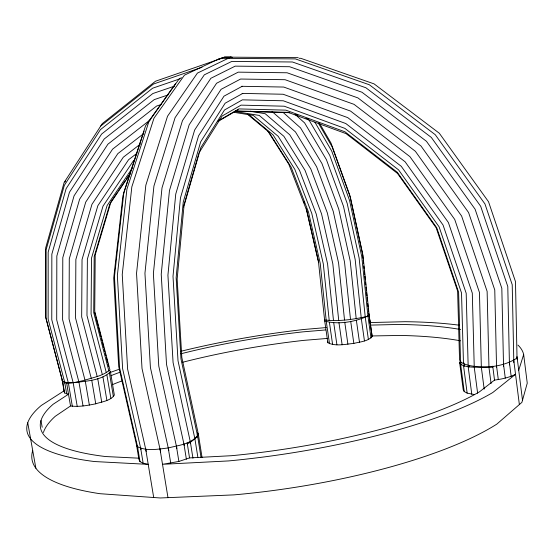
<?xml version="1.0" encoding="UTF-8"?>
<svg xmlns="http://www.w3.org/2000/svg" width="555" height="555" viewBox="0 0 555 555"><rect width="100%" height="100%" fill="white"/><g stroke="black" fill="none" stroke-linecap="round" stroke-linejoin="round"><path stroke-width="0.83" d="M63.88 390.963L41.264 405.483A251.297 61.549 -8.6 0 0 94.53 461.545L148.22 464.362L143.169 463.307L140.013 461.635L138.937 459.464L136.461 444.576L137.522 446.65C146.936 451.506 158.196 449.071 168.248 447.961C178.238 445.297 190.913 444.388 197.476 435.46L197.969 432.394L181.825 357.469L177.156 279.026L184.003 205.933L200.792 147.672L224.491 109.994L242.382 99.844L283.293 100.781L345.8 123.529L401.251 166.306L443.063 225.046L466.186 293.269L468.136 365.28C484.05 368.687 502.414 367.188 516.372 358.475L517.003 356.581L522.498 400.217M201.056 457.57L197.649 436.258L198.295 433.899L197.33 432.581M65.046 182.089L65.518 180.417M183.393 206.987L198.759 153.686M110.938 201.951L95.21 254.911L94.732 311.244L109.911 369.783C103.258 375.957 93.372 377.31 84.998 380.154C77.776 381.798 69.729 384.518 62.583 381.264L62.139 379.981L64.151 391.629L64.609 392.968L68.501 394.216L70.534 405.969L55.278 416.292A237.124 60.446 -8.6 0 0 43.422 432.491M518.724 370.261L523.663 354.534A251.297 61.549 -8.6 0 0 517.961 345.078M144.036 131.112L122.891 195.936L113.713 278.069L118.701 366.515L136.794 446.033M474.06 394.508L467.144 393.127L464.23 391.566L463.21 389.7L459.637 362.63L460.581 360.736L461.136 364.947M70.534 405.969C78.956 407.113 87.496 405.483 95.744 403.804C102.023 401.667 110.376 400.988 114.344 395.091L110.452 371.871L109.765 370.65M199.002 152.854L222.097 116.044L241.05 105.131L284.229 106.206L344.863 128.365L398.594 169.892L439.102 226.842L461.517 292.957L463.481 363.705L468.136 365.28M161.533 104.395L156.628 106.033L107.906 144.203L74.051 195.853L56.832 256.056L56.707 319.895L73.163 382.714C85.657 381.084 100.871 380.813 110.452 371.871M132.402 167.929L107.073 205.593L91.519 258.11L91.075 314.005L106.303 372.655M111.423 201.236L117.695 191.912M118.659 190.483L125.416 180.437M126.38 179.008L128.795 175.422M130.82 172.903L109.772 204.171L94.183 256.681L93.719 312.562L108.884 371.045M175.401 83.86L145.563 125.819L123.876 192.287L114.455 276.744L119.589 367.792L137.841 448.038M368.943 314.241L369.186 315.462C355.748 321.713 339.084 325.05 324.703 321.033L324.557 319.881L327.852 342.74C335.81 346.646 345.376 344.183 353.84 343.406C360.008 341.811 367.625 341.512 372.176 336.566L369.186 315.462L362.949 255.258L350.441 197.698L332.14 146.853L318.237 122.884M371.017 337.967L367.937 316.107L369.117 314.803L368.763 313.679L372.176 336.566M197.851 457.202L194.909 438.852L197.649 436.258M100.663 126.082L153.527 84.013L202.013 67.287M150.454 119.686L112.568 149.184L79.608 199.224L62.791 257.652L62.604 319.659L78.81 381.625M494.519 380.099L479.492 391.816A237.436 58.032 -8.6 0 1 231.504 455.704L189.526 457.91L178.883 461.455L162.511 464.313L228.563 460.927A251.297 61.549 -8.6 0 0 492.778 392.517L515.533 374.292C509.011 377.622 501.734 379.134 494.519 380.099L492.729 366.168M143.551 133.713L117.826 153.638L85.72 202.117L69.285 258.81L69.042 319.042L84.998 380.154M140.283 144.14L123.293 157.231L91.957 204.323L75.862 259.462L75.556 318.091L91.277 378.392M136.814 153.409L128.58 159.722L97.86 205.683L82.036 259.56L81.675 316.877L97.187 376.457M134.692 159.895L133.318 160.943L103.015 206.113L87.378 259.095L86.975 315.483L102.314 374.5M194.756 438.943L190.4 442.259L187.333 443.882L189.526 457.91M218.101 121.372L238.123 109.737M218.129 120.955L238.879 108.912L285.86 110.147L344.974 131.812L397.325 172.314L436.771 227.793L458.61 292.201L460.567 361.867L463.481 363.705M242.764 93.413L225.136 103.216L200.653 141.872L183.261 201.999L176.143 277.673L180.979 358.988L197.476 435.46M242.16 86.302L223.97 96.175L198.558 135.843L180.451 197.948L173.007 276.362L178.009 360.729L194.909 438.852M232.51 57.415L230.942 57.026L197.427 73.093L167.527 116.231L145.833 185.224L136.544 273.324L142.018 368.499L160.659 451.978M181.527 77.721L179.23 78.81L148.948 121.406L126.915 189.186L117.355 275.516L122.62 368.68L140.963 449.522M112.568 384.671L114.857 383.623A237.124 60.446 -8.6 0 1 121.628 381.049M111.069 375.735L113.366 374.708A237.374 58.518 -8.6 0 1 119.387 372.46M218.053 59.378L224.567 57.123L230.942 57.026M179.966 78.824L152.611 88.21L100.42 129.655L64.325 185.342L46.065 249.972L46.058 318.32L63.027 382.943M174.679 86.094L152.84 93.538L101.607 134.074L66.135 188.651L48.174 252.074L48.139 319.194L64.984 383.373M167.985 94.967L154.207 99.629L104.16 139.041L69.458 192.245L51.844 254.155L51.775 319.736L68.438 383.29L72.337 406.267M324.502 319.361L324.585 319.951C338.876 321.629 353.667 319.486 367.639 316.267M72.996 382.714L66.711 383.332L66.475 382.437M326.402 327.561L303.994 329.469A251.228 62.063 -8.6 0 0 181.006 351.246M325.681 329.941L302.648 331.883A237.374 58.518 -8.6 0 0 180.902 353.778M327.776 338.397L303.897 340.361A237.124 60.446 -8.6 0 0 182.276 362.353M492.757 367.237L481.587 367.216M369.623 322.566L405.15 321.699A251.297 61.549 -8.6 0 1 459.575 325.244M371.996 335.948L400.557 335.449A237.124 60.446 -8.6 0 1 460.4 340.805M459.637 362.63L460.636 364.337C466.915 367.75 474.421 367.139 481.338 367.237L484.175 389.097M298.229 57.658L224.567 57.123L218.503 59.066L184.42 75.175L153.978 118.194L131.826 186.869L122.239 274.496L127.608 369.117L146.201 451.381M299.083 58.296L300.782 58.31L374.084 83.881L439.338 133.262L488.539 201.756L515.484 281.614L517.052 359.293M241.654 86.296L283.737 87.052L350.545 111.076L409.93 156.656L454.732 219.454L479.451 292.471L481.338 367.237M242.133 93.4L283.119 94.246L347.742 117.625L405.115 161.789L448.391 222.527L472.298 293.109L474.227 366.48M236.035 110.944L288.052 112.353L346.112 133.658L397.491 173.424L436.188 227.862L457.618 291.056L459.561 359.89L460.567 361.867M235.306 111.208L289.8 112.686M138.611 458.166L105.637 456.543A237.436 58.032 -8.6 0 1 53.176 404.227L68.501 394.216L66.711 383.332M233.766 112.283L253.246 115.405L278.173 136.315L299.534 170.371L316.239 214.036L327.589 264L333.5 320.61M234.446 111.416L259.24 115.426L283.876 136.294L305.007 170.288L321.553 213.876L332.813 263.757L338.723 320.395M250.229 111.229L265.228 113.733L289.779 134.803L310.842 169.053L327.346 212.94L338.599 263.125L344.523 319.971M295.51 114.49L297.945 115.384M306.048 118.354L308.476 119.249M248.959 114.774L273.06 134.879L294.802 169.31L311.778 213.418L323.294 263.854L329.226 320.603M247.405 114.191L268.891 132.083L291.139 167.187L308.476 212.065L320.221 263.327L326.194 320.374M272.096 111.555L295.468 131.93L316.627 166.757L333.208 211.288L344.537 262.161L350.489 319.368M283.244 112.547L300.539 127.886L321.949 163.552L338.73 209.041L350.198 260.933L356.192 318.632M295.087 114.33L304.639 122.946L326.43 159.673L343.496 206.356L355.179 259.525L361.229 317.821M267.76 131.029L288.773 164.162L306.547 210.081L318.57 262.466M308.781 119.693L329.76 155.393L347.194 203.435L359.127 258.04L365.239 316.981M314.886 122.169L331.703 151.016L349.56 200.48L361.77 256.583L367.937 316.107M319.451 123.141L331.058 143.183L349.803 195.277L362.595 254.148M303.634 201.222L304.563 203.616M62.68 382.034L45.649 317.169L45.649 247.988L64.116 182.533L102.3 123.598L155.518 81.217L221.681 58.337L295.378 58.899L369.346 84.762L435.252 134.705L484.966 203.969L512.216 284.708L513.826 362.526M94.718 312.625L95.363 315.108M95.793 316.766L98.152 325.875M98.582 327.533L100.948 336.642M101.378 338.3L102.023 340.784M102.453 342.442L103.743 347.416M104.167 349.067L104.812 351.551M105.242 353.209L105.887 355.693M106.317 357.351L107.608 362.325M108.038 363.976L108.683 366.466M306.298 208.458L318.237 260.489M168.824 450.563L150.405 367.486L144.945 273.268L153.936 186.029L175.096 117.653L204.337 74.821L231.733 61.452L292.436 61.987L365.884 87.759L431.318 137.432L480.685 206.287L507.783 286.512L509.448 364.885M176.885 448.35L158.779 366.092L153.381 273.58L162.005 187.868L182.484 120.581L210.879 78.283L235.188 66.142L289.606 66.718L361.985 92.248L426.448 141.296L475.101 209.214L501.824 288.309L503.545 366.203M187.09 442.765L187.333 443.882M184.253 445.512L166.528 364.42L161.227 274.239L169.448 190.615L189.158 124.806L216.589 83.25L238.22 72.15L287.095 72.774L357.933 97.909L420.995 146.02L468.587 212.551L494.769 289.988L496.552 367.07M27.75 422.778L35.867 468.219M40.994 420.523L42.18 427.274M64.671 382.187L66.704 393.946M62.583 381.264L64.609 392.968M85.324 381.396L89.362 405.094M78.977 382.277L83.035 405.962M73.163 382.714L77.221 406.364M102.925 376.859L106.893 400.405M97.735 378.586L101.731 402.208M91.728 380.133L95.744 403.804M109.495 373.383L113.407 396.714M106.935 375.083L110.875 398.532M145.715 449.217L153.7 497.509M140.672 448.239L143.169 463.307M137.522 446.65L140.013 461.635M160.013 449.078L167.978 497.655M176.414 446.234L178.883 461.455M168.248 447.961L170.732 463.203M197.254 434.454L197.656 436.979M190.212 441.281L190.476 442.945M183.927 444.028L186.376 459.207M198.295 433.899L202.082 457.611M192.946 458.236L190.4 442.259L173.084 362.588L167.922 275.19L175.748 194.063L194.645 130.016L221.056 89.355L240.606 79.039L285.09 79.712L354.028 104.34L415.355 151.272L461.628 216.048L487.123 291.403L488.962 367.41L491.078 383.491M329.427 322.538L332.598 344.44M326.354 321.942L329.517 343.746M369.04 315.178L370.469 325.105L399.045 324.446A237.436 58.032 -8.6 0 1 460.567 329.517M344.745 322.157L347.909 344.232M338.959 322.656L342.123 344.697M333.728 322.788L336.899 344.766M361.34 318.917L364.455 340.93M356.359 320.214L359.487 342.275M350.691 321.324L353.84 343.406M365.287 317.509L368.381 339.459M468.885 365.259L469.107 366.931M468.17 366.737L471.785 394.272M463.925 362.977L464.362 366.328M463.536 365.738L467.144 393.127M460.636 364.337L464.23 391.566M474.241 367.25L477.633 393.231M496.517 365.648L498.3 379.578M513.784 360.466L519.362 404.567M509.4 362.422L511.162 376.297M503.503 364.191L505.279 378.108M523.663 354.534L527.25 383.158L521.908 402.354L496.85 424.096A250.562 67.169 -8.6 0 1 233.898 494.887L160.298 497.974L100.032 493.707A250.562 67.169 -8.6 0 1 32.676 450.584M327.693 341.491L327.852 342.74M318.431 261.329L324.585 319.951M362.686 255.002L363.039 258.401M363.213 260.108L363.567 263.507M363.83 266.06L364.094 268.606M364.358 271.159L364.711 274.558M364.885 276.265L365.239 279.664M365.502 282.217L365.766 284.764M366.036 287.317L366.383 290.716M366.564 292.416L366.917 295.822M367.091 297.522L367.445 300.921M367.708 303.474L368.062 306.873M368.236 308.573L368.589 311.979M109.973 372.571A251.228 62.063 -8.6 0 1 118.638 369.47"/></g></svg>
